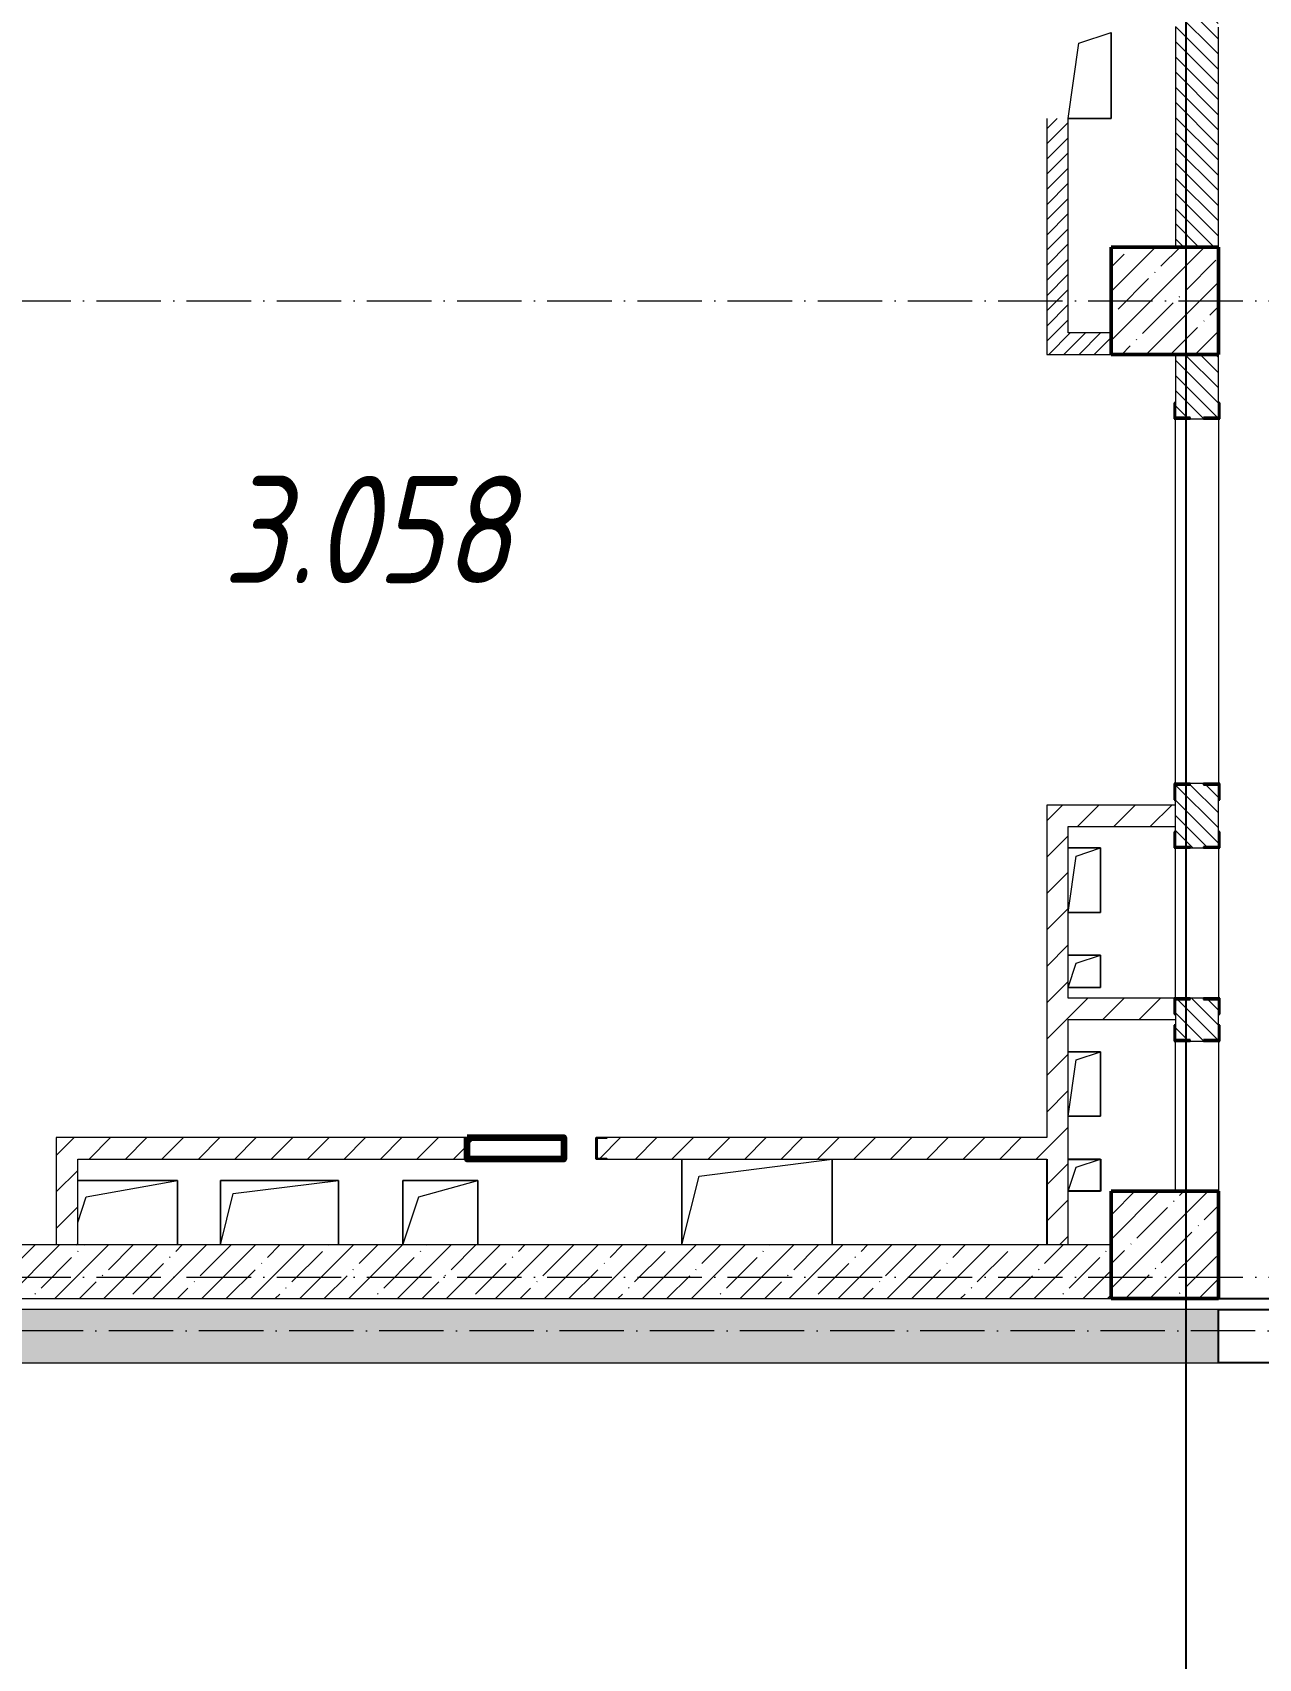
# Model space of a CAD drawing. Header units: millimetres. Extents: x -356862 to 418287, y 0 to 839748.
# Drawn here: x 142504 to 148216, y 466870 to 474447 of the extents above; entities that cross this region are included whole.
import ezdxf

# ---------------------------------------------------------------- set-up
doc = ezdxf.new("R2010")
doc.units = ezdxf.units.MM
doc.linetypes.add('50_200_ШТРИХ_1Т_ш5_п1_п1_', pattern=[700, 500, -100, 0, -100])
for name, color, linetype, lineweight in [('9.7) Заделка 956 шт', 6, 'Continuous', 158), ('A-FLOR-____-OTLN', 7, 'Continuous', 9), ('A-GENM-____-MCUT', 7, 'Continuous', 25), ('A-GENM-____-OTLN', 7, 'Continuous', 9), ('A-GENM-____-OTLN-1', 7, 'Continuous', 25), ('A-WALL-____-MCUT-1', 7, 'Continuous', 9), ('A-WALL-____-MCUT-2', 7, 'Continuous', 50), ('A-WALL-____-MCUT-3', 7, 'Continuous', 9), ('A-WALL-____-PATT-1', 7, 'Continuous', 9), ('A-WALL-FNSH-MCUT-1', 7, 'Continuous', 9), ('I-WALL-____-OTLN', 7, 'Continuous', 9), ('S-COLS-____-MCUT', 7, 'Continuous', 50), ('S-COLS-____-OTLN', 7, 'Continuous', 9), ('S-GRID-____-OTLN-1', 7, '50_200_ШТРИХ_1Т_ш5_п1_п1_', 9), ('Марки помещений', 7, 'Continuous', 9)]:
    doc.layers.add(name, color=color, linetype=linetype, lineweight=lineweight)
doc.styles.add('ISOCPEUR_I_2', font='isocpeui.ttf', dxfattribs={"width": 0.85, "height": 2.3})
pattern_1 = [(135, (142429.057, 459015.94), (-35.35534, -35.35534), [])]
pattern_2 = [(45, (142429.06, 459015.94), (-114.04925, 114.04925), []), (45, (142543.1, 459015.94), (-114.04925, 114.04925), [201.612, -40.322, 3.353, -36.97])]
pattern_3 = [(45, (142429.06, 459015.94), (-84.8528, 84.8528), [])]
pattern_4 = [(45, (142429.057, 459015.94), (-35.35534, 35.35534), [])]

# ---------------------------------------------------------------- blocks, each defined once
blk = doc.blocks.new('BSC_Колонна _Прямоугольная - 500х500-V48-АР1_План отверстий 3 этажа в осях 1-64_А-ГГ')
at = {"layer": 'S-COLS-____-OTLN'}
h = blk.add_hatch(dxfattribs=at)
h.set_pattern_fill('FP_85', color=256, style=0, pattern_type=2)
h.set_pattern_definition([(45, (-5350, -9781.04), (-114.0493, 114.0493), []), (45, (-5235.95, -9781.04), (-114.0493, 114.0493), [201.613, -40.323, 3.353, -36.97])])
h.paths.add_polyline_path([(-250, -250), (250, -250), (250, 250), (-250, 250)], flags=0)
at = {"layer": 'S-COLS-____-MCUT'}
for p, q in [((250, 250), (-250, 250)), ((-250, 250), (-250, -250)), ((250, -250), (250, 250)), ((-250, -250), (250, -250))]:
    blk.add_line(p, q, dxfattribs=at)
blk = doc.blocks.new('Фахверк_СКБ_Уголок - 200_3550_зеркало-28264001-АР1_План отверстий 3 этажа в осях 1-64_А-ГГ')
at = {"layer": 'A-GENM-____-MCUT'}
for p, q in [((200, 156), (125, 156)), ((125, 156), (125, 81)), ((200, 150), (200, 156)), ((125, 81), (131, 81)), ((131, 81), (131, 150)), ((131, 150), (200, 150)), ((131, 19), (125, 19)), ((125, 19), (125, -56)), ((131, -50), (131, 19)), ((125, -56), (200, -56)), ((200, -50), (131, -50)), ((200, -56), (200, -50))]:
    blk.add_line(p, q, dxfattribs=at)
blk = doc.blocks.new('154_Фахверк_СКБ_Швеллер - Тип_100_3960-28494444-АР1_План отверстий 3 этажа в осях 1-64_А-ГГ')
at = {"layer": 'A-GENM-____-MCUT'}
for p, q in [((125, 50), (175, 50)), ((125, -50), (125, 50)), ((128, 47), (128, -47)), ((175, 47), (128, 47)), ((175, 50), (175, 47)), ((175, -50), (125, -50)), ((128, -47), (175, -47)), ((175, -47), (175, -50))]:
    blk.add_line(p, q, dxfattribs=at)
blk = doc.blocks.new('Фахверк_СКБ_Уголок - 200_3550-28267367-АР1_План отверстий 3 этажа в осях 1-64_А-ГГ')
at = {"layer": 'A-GENM-____-MCUT'}
for p, q in [((200, 156), (125, 156)), ((125, 156), (125, 81)), ((200, 150), (200, 156)), ((125, 81), (131, 81)), ((131, 81), (131, 150)), ((131, 150), (200, 150)), ((131, 19), (125, 19)), ((125, 19), (125, -56)), ((131, -50), (131, 19)), ((125, -56), (200, -56)), ((200, -50), (131, -50)), ((200, -56), (200, -50))]:
    blk.add_line(p, q, dxfattribs=at)
blk = doc.blocks.new('AR_Отверстие прямоугольное _в плите_ - AR_Отверстие прямоугольное _в плите_-V168-АР1_План отверстий 3 этажа в осях 1-64_А-ГГ')
at = {"layer": 'A-GENM-____-OTLN'}
for p, q in [((75, 75), (-75, 75)), ((-75, -75), (-37.5, 37.5)), ((-37.5, 37.5), (75, 75)), ((75, -75), (75, 75)), ((-75, -75), (75, -75))]:
    blk.add_line(p, q, dxfattribs=at)
blk = doc.blocks.new('AR_Отверстие прямоугольное _в плите_ - AR_Отверстие прямоугольное _в плите_-V169-АР1_План отверстий 3 этажа в осях 1-64_А-ГГ')
at = {"layer": 'A-GENM-____-OTLN'}
for p, q in [((75, 150), (-75, 150)), ((-75, -150), (-37.5, 112.5)), ((-37.5, 112.5), (75, 150)), ((75, -150), (75, 150)), ((-75, -150), (75, -150))]:
    blk.add_line(p, q, dxfattribs=at)
blk = doc.blocks.new('AR_Отверстие прямоугольное _в плите_ - AR_Отверстие прямоугольное _в плите_-30229368-АР1_План отверстий 3 этажа в осях 1-64_А-ГГ')
at = {"layer": 'A-GENM-____-OTLN'}
for p, q in [((-50, 150), (100, 200)), ((100, -200), (100, 200)), ((-100, -200), (-50, 150)), ((-100, -200), (100, -200))]:
    blk.add_line(p, q, dxfattribs=at)
blk = doc.blocks.new('AR_Отверстие прямоугольное _в плите_ - AR_Отверстие прямоугольное _в плите_-V204-АР1_План отверстий 3 этажа в осях 1-64_А-ГГ')
at = {"layer": 'A-GENM-____-OTLN'}
for p, q in [((175, 150), (-175, 150)), ((-175, 150), (-175, -150)), ((-100, 75), (175, 150)), ((175, -150), (175, 150)), ((-175, -150), (-100, 75))]:
    blk.add_line(p, q, dxfattribs=at)
blk = doc.blocks.new('AR_Отверстие прямоугольное _в плите_ - AR_Отверстие прямоугольное _в плите_-30552525-АР1_План отверстий 3 этажа в осях 1-64_А-ГГ')
at = {"layer": 'A-GENM-____-OTLN'}
for p, q in [((-350, 200), (-350, -200)), ((-270, 120), (350, 200)), ((350, -200), (350, 200)), ((-350, -200), (-270, 120))]:
    blk.add_line(p, q, dxfattribs=at)
blk = doc.blocks.new('AR_Отверстие прямоугольное _в плите_ - AR_Отверстие прямоугольное _в плите_-30459267-АР1_План отверстий 3 этажа в осях 1-64_А-ГГ')
at = {"layer": 'A-GENM-____-OTLN'}
for p, q in [((250, 150), (-215, 150)), ((-175, 75), (250, 150)), ((250, -150), (250, 150)), ((-215, -45), (-175, 75))]:
    blk.add_line(p, q, dxfattribs=at)
blk = doc.blocks.new('AR_Отверстие прямоугольное _в плите_ - AR_Отверстие прямоугольное _в плите_-V212-АР1_План отверстий 3 этажа в осях 1-64_А-ГГ')
at = {"layer": 'A-GENM-____-OTLN'}
for p, q in [((275, 150), (-275, 150)), ((-275, 150), (-275, -150)), ((-275, -150), (-215, 90)), ((-215, 90), (275, 150)), ((275, -150), (275, 150))]:
    blk.add_line(p, q, dxfattribs=at)

msp = doc.modelspace()

# ---------------------------------------------------------------- hatches: boundary and pattern name
at = {"layer": 'A-WALL-____-PATT-1'}
h = msp.add_hatch(dxfattribs=at)
h.set_pattern_fill('FP_6', color=256, style=0, pattern_type=2)
h.set_pattern_definition(pattern_1)
h.paths.add_polyline_path([(147829.0567, 473446.983), (148029.0567, 473446.983), (148027.9658, 474540.983), (147960.0567, 474540.983), (147960.0567, 474546.983), (147898.0567, 474546.983), (147898.0567, 474540.983), (147829.0567, 474540.983), (147829.0567, 473510.4803)], flags=0)
h.paths.add_polyline_path([(147898.0567, 475246.983), (147960.0567, 475246.983), (147960.0567, 475252.983), (148029.0567, 475252.983), (148029.0567, 475440.983), (147960.0567, 475440.983), (147960.0567, 475446.983), (147898.0567, 475446.983), (147898.0567, 475440.983), (147829.0567, 475440.983), (147829.0567, 475252.983), (147898.0567, 475252.983)], flags=0)
h.paths.add_polyline_path([(147898.0567, 476146.983), (147960.0567, 476146.983), (147960.0567, 476152.983), (148029.0567, 476152.983), (148029.0567, 476246.983), (147829.0567, 476246.983), (147829.0567, 476152.983), (147898.0567, 476152.983)], flags=0)
h = msp.add_hatch(dxfattribs=at)
h.set_pattern_fill('FP_5', color=256, style=0, pattern_type=2)
h.set_pattern_definition(pattern_4)
h.paths.add_polyline_path([(147229.0567, 473046.983), (147329.0567, 473046.983), (147329.0567, 474046.983), (147229.0567, 474046.983), (147229.0567, 473510.4803)], flags=0)
h = msp.add_hatch(dxfattribs=at)
h.set_pattern_fill('FP_5', color=256, style=0, pattern_type=2)
h.set_pattern_definition(pattern_4)
h.paths.add_polyline_path([(147529.0567, 472946.983), (147529.0567, 473046.983), (147229.0567, 473046.983), (147229.0567, 472946.983)], flags=0)
h = msp.add_hatch(dxfattribs=at)
h.set_pattern_fill('FP_6', color=256, style=0, pattern_type=2)
h.set_pattern_definition(pattern_1)
h.paths.add_polyline_path([(147960.0567, 469746.983), (147960.0567, 469752.983), (148029.0567, 469752.983), (148029.0567, 469940.983), (147960.0567, 469940.983), (147960.0567, 469946.983), (147898.0567, 469946.983), (147898.0567, 469940.983), (147829.0567, 469940.983), (147829.0567, 469752.983), (147898.0567, 469752.983), (147898.0567, 469746.983)], flags=0)
h.paths.add_polyline_path([(147898.0567, 470646.983), (147960.0567, 470646.983), (147960.0567, 470652.983), (148029.0567, 470652.983), (148029.0567, 470940.983), (147960.0567, 470940.983), (147960.0567, 470946.983), (147898.0567, 470946.983), (147898.0567, 470940.983), (147829.0567, 470940.983), (147829.0567, 470652.983), (147898.0567, 470652.983)], flags=0)
h.paths.add_polyline_path([(147898.0567, 472646.983), (147960.0567, 472646.983), (147960.0567, 472652.983), (148029.0567, 472652.983), (148029.0567, 472946.983), (147829.0567, 472946.983), (147829.0567, 472652.983), (147898.0567, 472652.983)], flags=0)
h = msp.add_hatch(dxfattribs=at)
h.set_pattern_fill('FP_4', color=256, style=0, pattern_type=2)
h.set_pattern_definition(pattern_3)
h.paths.add_polyline_path([(147329.0567, 468796.983), (147329.0567, 470846.983), (147229.0567, 470846.983), (147229.0567, 468796.983)], flags=0)
h = msp.add_hatch(dxfattribs=at)
h.set_pattern_fill('FP_4', color=256, style=0, pattern_type=2)
h.set_pattern_definition(pattern_3)
h.paths.add_polyline_path([(147829.0567, 470746.983), (147829.0567, 470846.983), (147329.0567, 470846.983), (147329.0567, 470746.983), (147717.7727, 470746.983)], flags=0)
h = msp.add_hatch(dxfattribs=at)
h.set_pattern_fill('FP_4', color=256, style=0, pattern_type=2)
h.set_pattern_definition(pattern_3)
h.paths.add_polyline_path([(147820.8828, 469846.983), (147829.0567, 469846.983), (147829.0567, 469871.983), (147823.0567, 469871.983), (147823.0567, 469946.983), (147329.0567, 469946.983), (147329.0567, 469846.983), (147717.7727, 469846.983)], flags=0)
h = msp.add_hatch(dxfattribs=at)
h.set_pattern_fill('FP_4', color=256, style=0, pattern_type=2)
h.set_pattern_definition(pattern_3)
h.paths.add_polyline_path([(142714.0567, 468796.983), (142714.0567, 469296.983), (142614.0567, 469296.983), (142614.0567, 468796.983)], flags=0)
h = msp.add_hatch(dxfattribs=at)
h.set_pattern_fill('FP_4', color=256, style=0, pattern_type=2)
h.set_pattern_definition(pattern_3)
h.paths.add_polyline_path([(147229.0567, 469196.983), (147229.0567, 469296.983), (145179.0567, 469296.983), (145179.0567, 469293.983), (145132.0567, 469293.983), (145132.0567, 469199.983), (145179.0567, 469199.983), (145179.0567, 469196.983), (145950.3084, 469196.983)], flags=0)
h.paths.add_polyline_path([(144579.0567, 469196.983), (144579.0567, 469296.983), (142714.0567, 469296.983), (142714.0567, 469196.983)], flags=0)
h = msp.add_hatch(dxfattribs=at)
h.set_pattern_fill('FP_38', color=256, style=0, pattern_type=2)
h.set_pattern_definition(pattern_2)
h.paths.add_polyline_path([(147529.0567, 468546.983), (147529.0567, 468796.983), (140479.0567, 468796.983), (140479.0567, 468546.983), (145950.3084, 468546.983)], flags=0)
h = msp.add_hatch(dxfattribs=at)
h.set_pattern_fill('FP_38', color=256, style=0, pattern_type=2)
h.set_pattern_definition(pattern_2)
h.paths.add_polyline_path([(165392.4156, 468246.983), (165979.0567, 468246.983), (165979.0567, 468496.983), (161179.0567, 468496.983), (161179.0567, 468246.983), (163624.9513, 468246.983)], flags=0)
h.paths.add_polyline_path([(160029.0567, 468246.983), (160029.0567, 468496.983), (152029.0567, 468496.983), (152029.0567, 468246.983), (155634.3851, 468246.983), (155634.3851, 468292.7323), (155721.1217, 468292.7323), (155721.1217, 468246.983), (158322.5584, 468246.983)], flags=0)
h.paths.add_polyline_path([(148029.0567, 468246.983), (148029.0567, 468496.983), (140479.0567, 468496.983), (140479.0567, 468246.983), (147717.7727, 468246.983)], flags=0)
at = {"layer": 'S-COLS-____-OTLN'}
h = msp.add_hatch(dxfattribs=at)
h.set_pattern_fill('FP_38', color=256, style=0, pattern_type=2)
h.set_pattern_definition(pattern_2)
h.paths.add_polyline_path([(147529.0567, 472946.983), (148029.0567, 472946.983), (148029.0567, 473446.983), (147529.0567, 473446.983)], flags=0)

# ---------------------------------------------------------------- linework, layer by layer
at = {"color": 251, "ltscale": 0.6, "true_color": 0x636466}
msp.add_line((147879.0567, 454533.3346), (147879.0567, 508896.9006), dxfattribs=at)
for p, q in [((147229.0567, 469196.983), (147229.0567, 468796.983)), ((147329.0567, 469196.9876), (147479.0567, 469196.9876)), ((147479.0567, 469196.9876), (147479.0567, 469046.9876)), ((147479.0567, 469046.9876), (147329.0567, 469046.9876)), ((148029.0567, 468546.983), (152029.0567, 468546.983)), ((148029.0567, 468246.983), (148029.0567, 468496.983)), ((148029.0567, 468496.983), (152029.0567, 468496.983)), ((152029.0567, 468246.983), (148029.0567, 468246.983))]:
    msp.add_line(p, q)
at = {"layer": '9.7) Заделка 956 шт'}
msp.add_lwpolyline([(144529.0567, 469296.983), (144979.0567, 469296.983), (144979.0567, 469196.983), (144529.0567, 469196.983)], close=True, dxfattribs=at)
at = {"layer": 'A-FLOR-____-OTLN'}
for p, q in [((147529.0567, 474446.983), (147529.0567, 474046.983)), ((147529.0567, 474046.983), (147329.0567, 474046.983)), ((147329.0567, 470646.9876), (147479.0567, 470646.9876)), ((147479.0567, 470646.9876), (147479.0567, 470346.9876)), ((147479.0567, 470346.9876), (147329.0567, 470346.9876)), ((147329.0567, 470146.9876), (147479.0567, 470146.9876)), ((147479.0567, 470146.9876), (147479.0567, 469996.9876)), ((147479.0567, 469996.9876), (147329.0567, 469996.9876)), ((147329.0567, 469696.9876), (147479.0567, 469696.9876)), ((147479.0567, 469696.9876), (147479.0567, 469396.9876)), ((147479.0567, 469396.9876), (147329.0567, 469396.9876)), ((145529.0567, 468796.983), (145529.0567, 469196.983)), ((146229.0567, 469196.983), (146229.0567, 468796.983)), ((142714.0567, 469096.983), (143179.0567, 469096.983)), ((143179.0567, 469096.983), (143179.0567, 468796.983)), ((143379.0567, 469096.983), (143929.0567, 469096.983)), ((143379.0567, 468796.983), (143379.0567, 469096.983)), ((143929.0567, 469096.983), (143929.0567, 468796.983)), ((144229.0567, 469096.983), (144579.0567, 469096.983)), ((144229.0567, 468796.983), (144229.0567, 469096.983)), ((144579.0567, 469096.983), (144579.0567, 468796.983))]:
    msp.add_line(p, q, dxfattribs=at)
at = {"layer": 'A-WALL-____-MCUT-1'}
for p, q in [((147529.0567, 468796.983), (140479.0567, 468796.983)), ((140479.0567, 468546.983), (147529.0567, 468546.983)), ((148029.0567, 468496.983), (140479.0567, 468496.983)), ((140479.0567, 468246.983), (148029.0567, 468246.983))]:
    msp.add_line(p, q, dxfattribs=at)
at = {"layer": 'A-WALL-____-MCUT-2'}
msp.add_line((147829.0567, 473446.983), (148029.0567, 473446.983), dxfattribs=at)
at = {"layer": 'A-WALL-____-MCUT-3'}
for p, q in [((147829.0567, 474471.983), (147829.0567, 473446.983)), ((148029.0567, 473446.983), (148029.0567, 474471.983)), ((148029.0567, 472946.983), (147829.0567, 472946.983)), ((147829.0567, 472946.983), (147829.0567, 472721.983)), ((148029.0567, 472721.983), (148029.0567, 472946.983)), ((147898.0567, 472646.983), (147960.0567, 472646.983)), ((147960.0567, 470946.983), (147898.0567, 470946.983)), ((147829.0567, 470721.983), (147829.0567, 470871.983)), ((148029.0567, 470721.983), (148029.0567, 470871.983)), ((147898.0567, 470646.983), (147960.0567, 470646.983)), ((147960.0567, 469946.983), (147898.0567, 469946.983)), ((147829.0567, 469871.983), (147829.0567, 469821.983)), ((148029.0567, 469821.983), (148029.0567, 469871.983)), ((147898.0567, 469746.983), (147960.0567, 469746.983))]:
    msp.add_line(p, q, dxfattribs=at)
at = {"layer": 'A-WALL-FNSH-MCUT-1'}
for p, q in [((147229.0567, 474046.983), (147229.0567, 472946.983)), ((147329.0567, 473046.983), (147329.0567, 474046.983)), ((147529.0567, 473046.983), (147329.0567, 473046.983)), ((147529.0567, 472946.983), (147529.0567, 473046.983)), ((147229.0567, 472946.983), (147529.0567, 472946.983)), ((147229.0567, 470846.983), (147229.0567, 469296.983)), ((147829.0567, 470846.983), (147229.0567, 470846.983)), ((147329.0567, 469946.983), (147329.0567, 470746.983)), ((147329.0567, 470746.983), (147829.0567, 470746.983)), ((147823.0567, 469946.983), (147329.0567, 469946.983)), ((147329.0567, 468796.983), (147329.0567, 469846.983)), ((147329.0567, 469846.983), (147829.0567, 469846.983)), ((144579.0567, 469296.983), (142614.0567, 469296.983)), ((142614.0567, 469296.983), (142614.0567, 468796.983)), ((147229.0567, 469296.983), (145179.0567, 469296.983)), ((142714.0567, 469196.983), (144579.0567, 469196.983)), ((142714.0567, 468796.983), (142714.0567, 469196.983)), ((145179.0567, 469196.983), (147229.0567, 469196.983))]:
    msp.add_line(p, q, dxfattribs=at)
at = {"layer": 'I-WALL-____-OTLN'}
for p, q in [((147829.0567, 470946.983), (147829.0567, 472646.983)), ((148029.0567, 472646.983), (148029.0567, 470946.983)), ((147829.0567, 469946.983), (147829.0567, 470646.983)), ((148029.0567, 470646.983), (148029.0567, 469946.983)), ((147829.0567, 469046.983), (147829.0567, 469746.983)), ((148029.0567, 469746.983), (148029.0567, 469046.983))]:
    msp.add_line(p, q, dxfattribs=at)
at = {"layer": 'S-COLS-____-MCUT'}
for p, q in [((147829.0567, 473446.983), (147529.0567, 473446.983)), ((147529.0567, 473446.983), (147529.0567, 472946.983)), ((148029.0567, 472946.983), (148029.0567, 473446.983)), ((147529.0567, 472946.983), (148029.0567, 472946.983))]:
    msp.add_line(p, q, dxfattribs=at)
at = {"layer": 'S-COLS-____-OTLN'}
msp.add_line((148029.0567, 473446.983), (147829.0567, 473446.983), dxfattribs=at)
at = {"layer": 'S-GRID-____-OTLN-1', "color": 251, "ltscale": 0.6, "true_color": 0x636466}
for p, q in [((137760.2865, 473196.983), (169136.7959, 473196.983)), ((137760.2865, 468646.983), (166299.6574, 468646.983)), ((246503.4633, 468396.983), (137999.201, 468396.983))]:
    msp.add_line(p, q, dxfattribs=at)

# ---------------------------------------------------------------- block references
for name, p in [('AR_Отверстие прямоугольное _в плите_ - AR_Отверстие прямоугольное _в плите_-V168-АР1_План отверстий 3 этажа в осях 1-64_А-ГГ', (147404.0567, 469121.9876)), ('BSC_Колонна _Прямоугольная - 500х500-V48-АР1_План отверстий 3 этажа в осях 1-64_А-ГГ', (147779.0567, 468796.983))]:
    msp.add_blockref(name, p)
at = {"layer": 'A-GENM-____-OTLN'}
for name, p in [('AR_Отверстие прямоугольное _в плите_ - AR_Отверстие прямоугольное _в плите_-30229368-АР1_План отверстий 3 этажа в осях 1-64_А-ГГ', (147429.0567, 474246.983)), ('AR_Отверстие прямоугольное _в плите_ - AR_Отверстие прямоугольное _в плите_-V169-АР1_План отверстий 3 этажа в осях 1-64_А-ГГ', (147404.0567, 470496.9876)), ('AR_Отверстие прямоугольное _в плите_ - AR_Отверстие прямоугольное _в плите_-V168-АР1_План отверстий 3 этажа в осях 1-64_А-ГГ', (147404.0567, 470071.9876)), ('AR_Отверстие прямоугольное _в плите_ - AR_Отверстие прямоугольное _в плите_-V169-АР1_План отверстий 3 этажа в осях 1-64_А-ГГ', (147404.0567, 469546.9876)), ('AR_Отверстие прямоугольное _в плите_ - AR_Отверстие прямоугольное _в плите_-30552525-АР1_План отверстий 3 этажа в осях 1-64_А-ГГ', (145879.0567, 468996.983)), ('AR_Отверстие прямоугольное _в плите_ - AR_Отверстие прямоугольное _в плите_-30459267-АР1_План отверстий 3 этажа в осях 1-64_А-ГГ', (142929.0567, 468946.983)), ('AR_Отверстие прямоугольное _в плите_ - AR_Отверстие прямоугольное _в плите_-V212-АР1_План отверстий 3 этажа в осях 1-64_А-ГГ', (143654.0567, 468946.983)), ('AR_Отверстие прямоугольное _в плите_ - AR_Отверстие прямоугольное _в плите_-V204-АР1_План отверстий 3 этажа в осях 1-64_А-ГГ', (144404.0567, 468946.983))]:
    msp.add_blockref(name, p, dxfattribs=at)
at = {"layer": 'A-GENM-____-OTLN-1'}
for name, p, rotation in [('Фахверк_СКБ_Уголок - 200_3550-28267367-АР1_План отверстий 3 этажа в осях 1-64_А-ГГ', (147979.0567, 472521.983), 89.99999999999991), ('Фахверк_СКБ_Уголок - 200_3550-28267367-АР1_План отверстий 3 этажа в осях 1-64_А-ГГ', (147879.0567, 471071.983), 269.9999999999999), ('Фахверк_СКБ_Уголок - 200_3550_зеркало-28264001-АР1_План отверстий 3 этажа в осях 1-64_А-ГГ', (147979.0567, 470521.983), 89.99999999999991), ('Фахверк_СКБ_Уголок - 200_3550_зеркало-28264001-АР1_План отверстий 3 этажа в осях 1-64_А-ГГ', (147879.0567, 470071.983), 269.9999999999999), ('Фахверк_СКБ_Уголок - 200_3550_зеркало-28264001-АР1_План отверстий 3 этажа в осях 1-64_А-ГГ', (147979.0567, 469621.983), 89.99999999999991)]:
    msp.add_blockref(name, p, dxfattribs=dict(at, rotation=rotation))
msp.add_blockref('154_Фахверк_СКБ_Швеллер - Тип_100_3960-28494444-АР1_План отверстий 3 этажа в осях 1-64_А-ГГ', (145004.0567, 469246.983), dxfattribs=at)

# ---------------------------------------------------------------- texts
at = {"layer": 'Марки помещений', "insert": (143389.6307, 472380.8477), "char_height": 500, "width": 785.65375, "attachment_point": 1, "style": 'ISOCPEUR_I_2'}
msp.add_mtext('3.058', dxfattribs=at)

doc.saveas('drawing.dxf')
